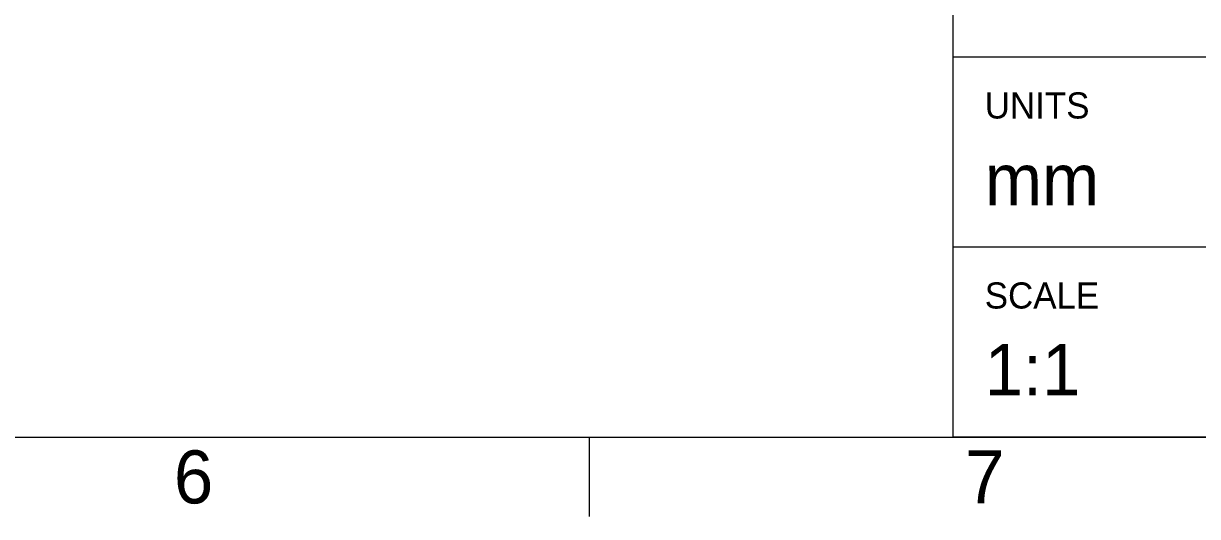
# Model space of a CAD drawing. Header units: millimetres. Extents: x 15 to 415, y 5 to 292.
# Drawn here: x 279.3 to 353.4, y 5 to 36.1 of the extents above; entities that cross this region are included whole.
import ezdxf

# ---------------------------------------------------------------- set-up
doc = ezdxf.new("R2010")
doc.units = ezdxf.units.MM
doc.layers.add('Border', color=7, linetype='Continuous')
doc.styles.add('Shapr0', font='txt', dxfattribs={"height": 3.3495})
doc.styles.add('Shapr1', font='txt', dxfattribs={"height": 3.3495})

# ---------------------------------------------------------------- blocks, each defined once
blk = doc.blocks.new('*U6')
at = {"layer": 'Border', "linetype": 'Continuous', "lineweight": 15}
for p, q in [((410, 46), (338, 46)), ((338, 10), (338, 46)), ((410, 10), (410, 46)), ((410, 34), (338, 34)), ((358, 10), (358, 34)), ((390, 10), (390, 34)), ((369.533, 26.883), (369.533, 28.833)), ((360, 26.233), (362.383, 26.233)), ((362.817, 26.233), (363.25, 26.233)), ((366.067, 26.233), (363.683, 26.233)), ((368.883, 26.233), (366.933, 26.233)), ((369.317, 26.233), (369.75, 26.233)), ((369.533, 26.017), (369.533, 26.45)), ((370.183, 26.233), (372.133, 26.233)), ((369.533, 25.583), (369.533, 23.633)), ((410, 22), (338, 22)), ((410, 10), (338, 10))]:
    blk.add_line(p, q, dxfattribs=at)
at = {"layer": 'Border', "linetype": 'Continuous', "lineweight": 40}
for p, q in [((360.433, 27.317), (365.633, 28.4)), ((365.633, 28.4), (365.633, 24.067)), ((360.433, 27.317), (360.433, 25.15)), ((360.433, 25.15), (365.633, 24.067))]:
    blk.add_line(p, q, dxfattribs=at)
for radius in [2.167, 1.083]:
    blk.add_circle((369.533, 26.233), radius, dxfattribs=at)

msp = doc.modelspace()

# ---------------------------------------------------------------- linework, layer by layer
at = {"layer": 'Border', "linetype": 'Continuous', "lineweight": 15}
for p, q in [((20, 10), (410, 10)), ((315, 10), (315, 5))]:
    msp.add_line(p, q, dxfattribs=at)

# ---------------------------------------------------------------- block references
msp.add_blockref('*U6', (0, 0))

# ---------------------------------------------------------------- texts
at = {"layer": 'Border', "linetype": 'Continuous', "lineweight": 15, "attachment_point": 1, "style": 'Shapr1'}
for s, insert, char_height in [('UNITS', (340, 31.783), 1.65), ('mm', (340, 27.9), 3.25), ('SCALE', (340, 19.783), 1.65), ('1:1', (340, 15.9), 3.25)]:
    msp.add_mtext(s, dxfattribs=dict(at, insert=insert, char_height=char_height))
at = {"layer": 'Border', "linetype": 'Continuous', "lineweight": 15, "char_height": 3.349, "width": 3.3495, "attachment_point": 2, "style": 'Shapr0'}
for s, insert in [('6', (290, 9.175)), ('7', (340, 9.175))]:
    msp.add_mtext(s, dxfattribs=dict(at, insert=insert))

doc.saveas('drawing.dxf')
